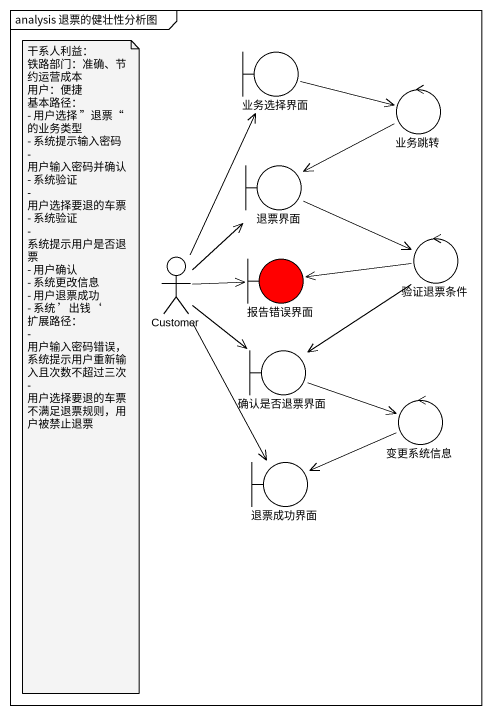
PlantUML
@startuml
mainframe analysis 退票的健壮性分析图
boundary 业务选择界面
control 业务跳转
boundary 退票界面
control 验证退票条件
actor Customer
boundary 报告错误界面 #FF0000
boundary 确认是否退票界面
control 变更系统信息
boundary 退票成功界面
业务选择界面 -right-> 业务跳转
业务跳转 -left-> 退票界面
退票界面 -right-> 验证退票条件
验证退票条件 -left-> 报告错误界面
验证退票条件 --> 确认是否退票界面
Customer -up-> 业务选择界面
Customer -up-> 退票界面
Customer -right-> 报告错误界面
Customer --> 确认是否退票界面
Customer --> 退票成功界面
确认是否退票界面 -right-> 变更系统信息
变更系统信息 -left-> 退票成功界面
note as N1
  干系人利益：
  铁路部门：准确、节约运营成本
  用户：便捷
  基本路径：
  - 用户选择 ”退票“ 的业务类型
  - 系统提示输入密码
  - 用户输入密码并确认
  - 系统验证
  - 用户选择要退的车票
  - 系统验证
  - 系统提示用户是否退票
  - 用户确认
  - 系统更改信息
  - 用户退票成功
  - 系统 ’出钱‘
  扩展路径：
  - 用户输入密码错误，系统提示用户重新输入且次数不超过三次
  - 用户选择要退的车票不满足退票规则，用户被禁止退票
end note
@enduml
